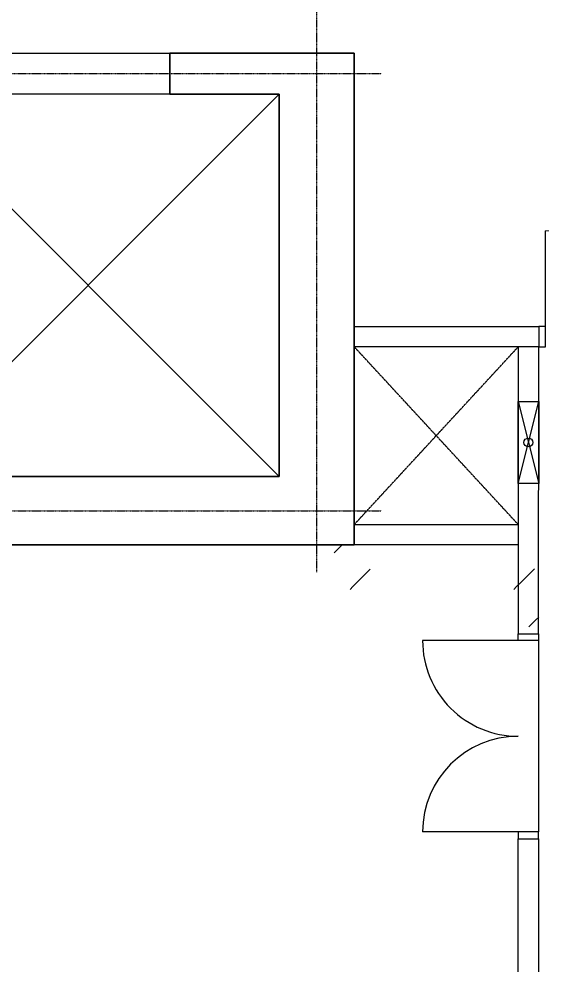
# Model space of a CAD drawing. Header units: millimetres. Extents: x -12551121 to 353735, y 112272 to 285506.
# Drawn here: x 101186 to 105017, y 143026 to 149952 of the extents above; entities that cross this region are included whole.
import ezdxf

# ---------------------------------------------------------------- set-up
doc = ezdxf.new("R2010")
doc.units = ezdxf.units.MM
doc.header["$MEASUREMENT"] = 0
doc.linetypes.add('00_CORE LIFT$0$CENTER', pattern=[2, 1.25, -0.25, 0.25, -0.25])
doc.linetypes.add('10 RT1 -  CORE LV9-69$0$10 RT1 -  CORE LV9-69$0$10 RT1 -  CORE LV9-69$0$HIDDEN', pattern=[0.375, 0.25, -0.125])
for name, color, linetype in [('00_CORE LIFT$0$AM-GRID', 9, '00_CORE LIFT$0$CENTER'), ('00_CORE LIFT$0$AM-RC-BEAM-SLAB-WALL', 3, 'Continuous'), ('10 RT1 -  CORE LV9-69$0$10 RT1 -  CORE LV9-69$0$10 RT1 -  CORE LV9-69$0$AM-BLDG', 1, 'Continuous'), ('10 RT1 -  CORE LV9-69$0$10 RT1 -  CORE LV9-69$0$10 RT1 -  CORE LV9-69$0$AM-DOOR', 4, 'Continuous'), ('10 RT1 -  CORE LV9-69$0$10 RT1 -  CORE LV9-69$0$10 RT1 -  CORE LV9-69$0$AM-DROP', 7, 'Continuous'), ('10 RT1 -  CORE LV9-69$0$10 RT1 -  CORE LV9-69$0$10 RT1 -  CORE LV9-69$0$AM-VOID', 8, '10 RT1 -  CORE LV9-69$0$10 RT1 -  CORE LV9-69$0$10 RT1 -  CORE LV9-69$0$HIDDEN'), ('10 RT1 -  CORE LV9-69$0$10 RT1 -  CORE LV9-69$0$AM-BWK HATCH', 8, 'Continuous'), ('10 RT1 -  CORE LV9-69$0$10 RT1 -  CORE LV9-69$0$AM-DOOR', 4, 'Continuous'), ('10 RT1 -  CORE LV9-69$0$10 RT1 -  CORE LV9-69$0$AM-STEP-ARROW', 8, 'Continuous'), ('FWALL', 6, 'Continuous')]:
    doc.layers.add(name, color=color, linetype=linetype)
doc.layers.add('WALL-FILL-1', color=9, linetype='Continuous', lineweight=9)
doc.layers.add('WALL-FILL-2', color=7, linetype='Continuous', lineweight=9)
pattern_1 = [(45, (4847680.4, 2641064.6), (-791.9596, 791.9596), []), (45, (4847680.4, 2642264.6), (-791.9596, 791.9596), [])]

# ---------------------------------------------------------------- blocks, each defined once
blk = doc.blocks.new('riser')
at = {"layer": 'WALL-FILL-1'}
h = blk.add_hatch(dxfattribs=at)
h.set_pattern_fill('FP_1', color=251, style=0, pattern_type=2)
h.set_pattern_definition(pattern_1)
h.paths.add_polyline_path([(25326.6, -60067.5), (25346.6, -60067.5), (25346.6, -59762.5), (25328.6, -59762.5), (25326.6, -60067.2)])
h = blk.add_hatch(dxfattribs=at)
h.set_pattern_fill('FP_1', color=251, style=0, pattern_type=2)
h.set_pattern_definition(pattern_1)
h.paths.add_polyline_path([(25476.6, -59937.5), (25476.6, -59762.5), (25456.6, -59762.5), (25456.6, -59937.5)])
h = blk.add_hatch(dxfattribs=at)
h.set_pattern_fill('FP_1', color=251, style=0, pattern_type=2)
h.set_pattern_definition(pattern_1)
h.paths.add_polyline_path([(26729.1, -59957.5), (26806.7, -59957.5), (26806.7, -59937.5), (25456.6, -59939.5), (25456.6, -59957.5), (26696.7, -59957.5)])
h = blk.add_hatch(dxfattribs=at)
h.set_pattern_fill('FP_1', color=251, style=0, pattern_type=2)
h.set_pattern_definition(pattern_1)
h.paths.add_polyline_path([(26676.7, -59939.5), (26676.7, -59937.5), (26117.9, -59939.5)])
h = blk.add_hatch(dxfattribs=at)
h.set_pattern_fill('FP_1', color=251, style=0, pattern_type=2)
h.set_pattern_definition(pattern_1)
h.paths.add_polyline_path([(26826.7, -63087.5), (26826.6, -62162.5), (26751.7, -62164.5), (26751.7, -62182.5), (26806.7, -62182.5), (26806.7, -63087.5), (26826.6, -63087.5)])
h.paths.add_polyline_path([(26751.7, -60362.5), (26826.7, -60362.5), (26826.6, -59937.5), (26806.7, -59939.5), (26806.7, -60342.5), (26751.7, -60342.5), (26751.7, -60360.5)])
h = blk.add_hatch(dxfattribs=at)
h.set_pattern_fill('FP_1', color=251, style=0, pattern_type=2)
h.set_pattern_definition(pattern_1)
h.paths.add_polyline_path([(26117.9, -60087.5), (26676.7, -60087.5), (26676.7, -60067.5), (25326.6, -60067.5), (25326.6, -60087.5), (25876.6, -60087.5)])
h = blk.add_hatch(dxfattribs=at)
h.set_pattern_fill('FP_1', color=251, style=0, pattern_type=2)
h.set_pattern_definition(pattern_1)
h.paths.add_polyline_path([(26678.7, -63087.5), (26696.7, -63087.5), (26696.7, -62182.5), (26751.7, -62182.5), (26751.7, -62164.5), (26678.7, -62164.5), (26678.7, -62228.3)])
h.paths.add_polyline_path([(26729.1, -60360.5), (26751.7, -60360.5), (26751.7, -60342.5), (26696.7, -60342.5), (26696.7, -60067.5), (26678.7, -60067.5), (26678.7, -60360.5), (26697.9, -60360.5)])
h = blk.add_hatch(dxfattribs=at)
h.set_pattern_fill('FP_1', color=251, style=0, pattern_type=2)
h.set_pattern_definition(pattern_1)
h.paths.add_polyline_path([(26676.7, -63087.5), (26678.7, -63087.5), (26678.7, -62164.5), (26676.7, -62162.5), (26676.7, -62228.3)])
h.paths.add_polyline_path([(26678.7, -60362.5), (26678.7, -60360.5), (26678.7, -60362.5)])
at = {"layer": 'WALL-FILL-2'}
h = blk.add_hatch(dxfattribs=at)
h.set_pattern_fill('FP_1', color=251, style=0, pattern_type=2)
h.set_pattern_definition(pattern_1)
h.paths.add_polyline_path([(25456.6, -59957.5), (25456.6, -59762.5), (25346.6, -59762.5), (25346.6, -59957.5)])
h = blk.add_hatch(dxfattribs=at)
h.set_pattern_fill('FP_1', color=251, style=0, pattern_type=2)
h.set_pattern_definition(pattern_1)
h.paths.add_polyline_path([(25346.6, -60067.5), (26696.7, -60067.5), (26696.7, -59957.5), (25346.6, -59957.5), (25346.6, -60047.6)])
h = blk.add_hatch(dxfattribs=at)
h.set_pattern_fill('FP_1', color=251, style=0, pattern_type=2)
h.set_pattern_definition(pattern_1)
h.paths.add_polyline_path([(26696.7, -63087.5), (26806.7, -63087.5), (26806.7, -62182.5), (26696.7, -62182.5), (26696.7, -62228.3)])
h.paths.add_polyline_path([(26729.1, -60342.5), (26806.7, -60342.5), (26806.7, -59957.5), (26696.7, -59957.5), (26696.7, -60342.5)])
blk = doc.blocks.new('00_CORE LIFT')
at = {"layer": '00_CORE LIFT$0$AM-GRID', "color": 1, "linetype": '00_CORE LIFT$0$CENTER', "ltscale": 5}
blk.add_line((88825.9, 39961, 0), (88825.9, 50821.7), dxfattribs=at)
at = {"layer": '00_CORE LIFT$0$AM-GRID', "color": 1, "linetype": '00_CORE LIFT$0$CENTER', "ltscale": 5, "elevation": 0}
for points in [[(75759.2, 43611), (89300.9, 43611)], [(75759.2, 40411), (89300.9, 40411)]]:
    blk.add_lwpolyline(points, dxfattribs=at)
at = {"layer": '00_CORE LIFT$0$AM-RC-BEAM-SLAB-WALL', "color": 1, "elevation": 0}
blk.add_lwpolyline([(85750.9, 40661), (88550.9, 40661), (88550.9, 43461), (87750.9, 43461), (87750.9, 43761), (89100.9, 43761), (89100.9, 40161), (86450.9, 40161)], dxfattribs=at)
blk = doc.blocks.new('*U136')
at = {"color": 1}
for p, q in [((-700, -75), (-700, -775)), ((700, -75), (700, -775))]:
    blk.add_line(p, q, dxfattribs=at)
for points in [[(-750, 75), (-700, 75), (-700, -75), (-750, -75)], [(750, 75), (700, 75), (700, -75), (750, -75)]]:
    blk.add_lwpolyline(points, close=True, dxfattribs=at)
for centre, start, end in [((-700, -75), 270, 0), ((700, -75), 180, 270)]:
    blk.add_arc(centre, 700, start, end, dxfattribs=at)
blk = doc.blocks.new('*U138')
at = {"color": 1}
for p, q in [((-700, -75), (-700, -775)), ((700, -75), (700, -775))]:
    blk.add_line(p, q, dxfattribs=at)
for points in [[(-750, 75), (-700, 75), (-700, -75), (-750, -75)], [(750, 75), (700, 75), (700, -75), (750, -75)]]:
    blk.add_lwpolyline(points, close=True, dxfattribs=at)
for centre, start, end in [((-700, -75), 270, 0), ((700, -75), 180, 270)]:
    blk.add_arc(centre, 700, start, end, dxfattribs=at)

msp = doc.modelspace()

# ---------------------------------------------------------------- linework, layer by layer
at = {"layer": '10 RT1 -  CORE LV9-69$0$10 RT1 -  CORE LV9-69$0$10 RT1 -  CORE LV9-69$0$AM-BLDG', "color": 1, "elevation": 0}
for points in [[(103642.1, 147701.5), (104992.2, 147701.5), (104992.2, 147551.5), (103642.1, 147551.5)], [(104842.1, 145451.5), (104992.1, 145451.5), (104992.2, 147551.5), (104842.2, 147551.5)], [(103642.1, 146251.5), (104842.1, 146251.6), (104842.1, 146101.6), (103642.1, 146101.5)], [(104842.1, 143951.5), (104992.1, 143951.5), (104992.1, 137726.5), (104842.1, 137726.5)]]:
    msp.add_lwpolyline(points, close=True, dxfattribs=at)
at = {"layer": '10 RT1 -  CORE LV9-69$0$10 RT1 -  CORE LV9-69$0$10 RT1 -  CORE LV9-69$0$AM-DROP', "color": 1}
msp.add_line((104992.1, 145401.5, 0), (104992.1, 144001.5, 0), dxfattribs=at)
at = {"layer": '10 RT1 -  CORE LV9-69$0$10 RT1 -  CORE LV9-69$0$10 RT1 -  CORE LV9-69$0$AM-VOID', "color": 1, "elevation": 0}
for points in [[(103642.1, 146251.5), (104842.2, 147551.5)], [(104842.1, 146251.6), (103642.1, 147551.5)]]:
    msp.add_lwpolyline(points, dxfattribs=at)
at = {"layer": '10 RT1 -  CORE LV9-69$0$10 RT1 -  CORE LV9-69$0$AM-BWK HATCH', "color": 1, "elevation": 0}
for points in [[(100292.1, 149401.5), (103092.1, 146601.5)], [(103092.1, 149401.5), (100292.1, 146601.5)]]:
    msp.add_lwpolyline(points, dxfattribs=at)
at = {"layer": '10 RT1 -  CORE LV9-69$0$10 RT1 -  CORE LV9-69$0$AM-DOOR', "color": 1, "elevation": 0}
msp.add_lwpolyline([(101092.1, 149701.5), (102292.1, 149701.5), (102292.1, 149401.5), (101092.1, 149401.5)], close=True, dxfattribs=at)
at = {"layer": '10 RT1 -  CORE LV9-69$0$10 RT1 -  CORE LV9-69$0$AM-STEP-ARROW', "color": 1}
for p, q in [((104842.2, 147151.5, 0), (104992.2, 146551.5, 0)), ((104842.2, 146551.5, 0), (104992.2, 147151.5, 0))]:
    msp.add_line(p, q, dxfattribs=at)
at = {"layer": '10 RT1 -  CORE LV9-69$0$10 RT1 -  CORE LV9-69$0$AM-STEP-ARROW', "color": 1, "elevation": 0}
msp.add_lwpolyline([(104842.2, 147151.5), (104992.2, 147151.5), (104992.2, 146551.5), (104842.2, 146551.5)], close=True, dxfattribs=at)
at = {"layer": '10 RT1 -  CORE LV9-69$0$10 RT1 -  CORE LV9-69$0$AM-STEP-ARROW', "color": 1}
msp.add_circle((104917.2, 146851.5, 0), 32.8, dxfattribs=at)
at = {"layer": 'FWALL', "color": 1}
for p, q in [((102292.1, 149401.6, 0), (102292.1, 149701.6, 0)), ((102292.1, 149401.6, 0), (102292.1, 149701.6, 0)), ((102292.1, 149401.6, 0), (102292.1, 149701.6, 0)), ((102292.1, 149401.6, 0), (102292.1, 149701.6, 0)), ((102292.1, 149401.6, 0), (102292.1, 149701.6, 0)), ((102292.1, 149401.6, 0), (102292.1, 149701.6, 0)), ((102292.1, 149401.5), (102292.1, 149701.5)), ((102292.1, 149401.5, 0), (102292.1, 149701.5, 0)), ((102292.1, 149401.5, 0), (102292.1, 149701.5, 0)), ((102292.1, 149401.5, 0), (102292.1, 149701.5, 0)), ((102292.1, 149401.5, 0), (102292.1, 149701.5, 0)), ((102292.1, 149401.5, 0), (102292.1, 149701.5, 0)), ((102292.1, 149401.5, 0), (102292.1, 149701.5, 0)), ((102292.1, 149401.5, 0), (102292.1, 149701.5, 0))]:
    msp.add_line(p, q, dxfattribs=at)
at = {"layer": 'FWALL', "color": 1, "elevation": 0}
for points in [[(100892.2, 146101.6), (103642.2, 146101.6), (103642.2, 149701.6), (102292.1, 149701.6)], [(100892.2, 146101.6), (103642.2, 146101.6), (103642.2, 149701.6), (102292.1, 149701.6)], [(100892.2, 146101.6), (103642.2, 146101.6), (103642.2, 149701.6), (102292.1, 149701.6)], [(100892.2, 146101.6), (103642.2, 146101.6), (103642.2, 149701.6), (102292.1, 149701.6)], [(100892.2, 146101.6), (103642.2, 146101.6), (103642.2, 149701.6), (102292.1, 149701.6)], [(100892.2, 146101.6), (103642.2, 146101.6), (103642.2, 149701.6), (102292.1, 149701.6)], [(100892.2, 146101.5), (103642.2, 146101.5), (103642.2, 149701.5), (102292.1, 149701.5)], [(100892.2, 146101.5), (103642.2, 146101.5), (103642.2, 149701.5), (102292.1, 149701.5)], [(100892.2, 146101.5), (103642.2, 146101.5), (103642.2, 149701.5), (102292.1, 149701.5)], [(100892.2, 146101.5), (103642.2, 146101.5), (103642.2, 149701.5), (102292.1, 149701.5)], [(100892.2, 146101.5), (103642.2, 146101.5), (103642.2, 149701.5), (102292.1, 149701.5)], [(100892.2, 146101.5), (103642.2, 146101.5), (103642.2, 149701.5), (102292.1, 149701.5)], [(100892.2, 146101.5), (103642.2, 146101.5), (103642.2, 149701.5), (102292.1, 149701.5)], [(102292.1, 149401.6), (103092.2, 149401.6), (103092.2, 146601.6), (97317.1, 146601.6)], [(102292.1, 149401.6), (103092.2, 149401.6), (103092.2, 146601.6), (97317.1, 146601.6)], [(102292.1, 149401.6), (103092.2, 149401.6), (103092.2, 146601.6), (97317.1, 146601.6)], [(102292.1, 149401.6), (103092.2, 149401.6), (103092.2, 146601.6), (97317.1, 146601.6)], [(102292.1, 149401.6), (103092.2, 149401.6), (103092.2, 146601.6), (97317.1, 146601.6)], [(102292.1, 149401.6), (103092.2, 149401.6), (103092.2, 146601.6), (97317.1, 146601.6)], [(102292.1, 149401.5), (103092.2, 149401.5), (103092.2, 146601.5), (97317.1, 146601.5)], [(102292.1, 149401.5), (103092.2, 149401.5), (103092.2, 146601.5), (97317.1, 146601.5)], [(102292.1, 149401.5), (103092.2, 149401.5), (103092.2, 146601.5), (97317.1, 146601.5)], [(102292.1, 149401.5), (103092.2, 149401.5), (103092.2, 146601.5), (97317.1, 146601.5)], [(102292.1, 149401.5), (103092.2, 149401.5), (103092.2, 146601.5), (97317.1, 146601.5)], [(102292.1, 149401.5), (103092.2, 149401.5), (103092.2, 146601.5), (97317.1, 146601.5)], [(102292.1, 149401.5), (103092.2, 149401.5), (103092.2, 146601.5), (97317.1, 146601.5)]]:
    msp.add_lwpolyline(points, dxfattribs=at)
at = {"layer": 'FWALL', "color": 1}
for points in [[(100892.2, 146101.5), (103642.2, 146101.5), (103642.2, 149701.5), (102292.1, 149701.5)], [(102292.1, 149401.5), (103092.2, 149401.5), (103092.2, 146601.5), (97317.1, 146601.5)]]:
    msp.add_lwpolyline(points, dxfattribs=at)

# ---------------------------------------------------------------- block references
msp.add_blockref('riser', (78165.5, 205864, 0))
at = {"color": 1}
msp.add_blockref('00_CORE LIFT', (14541.2, 105940.5), dxfattribs=at)
at = {"layer": '10 RT1 -  CORE LV9-69$0$10 RT1 -  CORE LV9-69$0$10 RT1 -  CORE LV9-69$0$AM-DOOR', "color": 1}
for name, p, rotation in [('*U138', (105742.2, 147626.5, 0), 180), ('*U136', (104917.1, 144701.5, 0), 270)]:
    msp.add_blockref(name, p, dxfattribs=dict(at, rotation=rotation))

doc.saveas('drawing.dxf')
